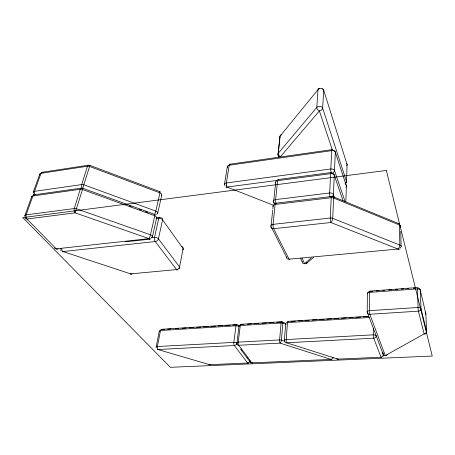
<?xml version="1.0" encoding="UTF-8"?>
<svg xmlns="http://www.w3.org/2000/svg" width="455" height="455" viewBox="0 0 455 455"><rect width="100%" height="100%" fill="white"/><g stroke="black" fill="none" stroke-linecap="round" stroke-linejoin="round"><path stroke-width="0.68" d="M373.293 328.186L373.276 334.846A2.502 0.387 85.6 0 0 373.703 338.201L381.068 357.232L381.421 357.192A2.662 2.406 -13.2 0 0 382.2 356.925L382.917 356.379A2.121 1.917 -13.1 0 0 383.286 355.764L383.423 354.968L367.213 312.113L367.373 293.89A2.616 2.212 -16.3 0 1 369.255 291.604M382.877 352.449L382.922 353.962L383.605 355.099A1.996 1.82 -13.7 0 0 384.071 355.395L385.283 355.594A2.434 1.735 58.3 0 0 387.137 354.667M345.885 201.485L346.352 185.56A3.191 2.383 -19.4 0 0 346.073 184.878L345.629 184.423M278.545 179.918A3.003 0.802 82.8 0 0 277.613 180.652L275.633 199.586A3.06 0.836 83.2 0 0 276.134 203.567A3.071 0.847 83.3 0 0 275.127 204.443L273.04 224.355A3.128 1.82 5.8 0 0 270.97 226.493L271.049 227.403A2.793 2.133 -26.7 0 0 271.447 228.052L272.283 228.552A3.509 2.673 -26.6 0 0 273.239 228.723L330.859 222.512L398.017 249.05L398.267 249.624L398.358 249.124M33.607 194.069L33.596 194.313A2.662 1.61 -37.9 0 0 33.761 194.888L33.869 195.03M226.357 183.666L226.334 183.951M307.085 262.342A2.707 2.008 48.5 0 1 304.605 263.65L303.292 263.502A2.264 1.837 -26.4 0 1 302.808 263.217L300.556 258.281M285.746 323.562L284.347 340.329M61.766 248.703L61.817 249.886M271.1 225.231L272.693 210.301M272.824 209.078L273.159 206.269A3.441 2.571 -25.8 0 1 273.227 206.069M275.901 182.034A2.997 2.178 -25 0 0 275.611 182.91L273.597 201.798L274.456 203.59M319.677 88.355A3.128 1.917 41.1 0 0 318.017 89.607L280.07 136.142A2.855 1.979 5.5 0 0 279.842 137.637L277.999 154.802L278.955 157.02M239.08 326.087A2.571 2.121 -36.5 0 0 238.949 326.423L236.833 344.06A2.082 1.74 -38.6 0 0 237.1 344.617L237.698 345.083A2.616 2.184 -38.5 0 0 238.386 345.277L280.087 343.115L331.763 359.638A1.951 0.415 85.2 0 0 331.871 359.507L331.962 359.217M224.474 184.411L227.312 166.729M25.252 217.262L25.184 217.808A2.736 1.678 -39.3 0 0 25.349 218.417L25.901 218.895A3.435 2.104 -39.2 0 0 26.64 219.048L75.126 212.843L148.933 238.63L149.649 239.194M159.273 331.103L156.105 347.068M152.414 236.839L156.685 217.763M157.72 213.156L161.792 194.962M61.823 249.88A2.349 1.405 83.7 0 0 62.005 250.517L62.449 251.905M249.96 361.179L249.795 361.657A1.985 1.689 -39.9 0 1 249.403 362.231L248.72 362.743A2.491 2.121 -39.9 0 1 248.003 362.999L209.653 364.688L157.908 349.525A2.264 0.54 -72.6 0 1 157.458 349.195M417.4 287.776L418.179 310.264L424.123 333.902L385.283 355.594L369.83 314.268A2.65 0.415 85.3 0 1 369.375 310.68L369.494 292.406A2.599 0.404 85.1 0 1 369.966 291.467M24.866 215.602L31.645 196.725M33.295 192.118L39.756 174.123M82.622 188.626L89.919 165.37L159.984 191.709M155.838 214.823L155.985 214.515M89.646 165.819L89.942 165.387M150.423 238.676L149.974 239.165A2.48 1.126 81.9 0 1 149.649 239.199M82.651 188.586L82.844 188.307L154.785 214.424M62.489 251.894L62.676 251.581L155.24 241.548A2.969 2.11 -35.8 0 0 158.431 238.829L162.566 219.81A2.906 2.036 -34.5 0 0 160.933 217.78M281.366 134.873A2.866 1.922 40.6 0 0 280.07 136.142L278.232 153.324A2.912 1.951 5.6 0 0 277.999 154.802A2.923 2.053 -24.2 0 0 280.553 156.594L319.376 110.94L320.974 110.417A2.696 1.769 -21.2 0 0 321.605 109.996L322.618 108.426L323.733 90.335A3.162 2.076 -20.9 0 0 322.47 88.748M400.161 248.68L399.393 249.226M311.237 257.883L304.605 263.65L301.955 258.059M306.465 263.479L313.609 257.291M331.291 173.042L331.126 172.712A2.747 0.529 83.3 0 0 330.921 172.542L330.722 172.786A3.452 0.665 83.3 0 0 330.614 173.355L329.642 193.995A2.798 0.552 83.6 0 0 329.721 194.973L329.903 196.145A3.515 0.694 83.6 0 0 330.125 197.043M240.729 324.654L243.778 324.404M42.031 172.303L88.361 165.205M229.695 164.249L331.985 149.632M33.977 194.842L81.246 188.154M330.921 172.542L278.119 179.554M276.572 180.504L226.999 187.033A2.912 0.751 -68.9 0 1 226.101 186.806M156.093 217.666L159.586 217.245M331.598 196.486L275.65 203.237M156.088 218.741L158.738 218.423A2.901 1.28 82.6 0 1 160.359 217.655M151.151 237.828L154.518 237.459A2.98 1.598 12.2 0 1 158.431 238.829L179.583 267.022L179.264 267.898A2.491 1.86 -36.4 0 1 178.741 268.581L177.865 269.212A3.128 2.332 -36.4 0 1 176.984 269.548L130.665 273.876L62.494 251.382M125.398 241.827L149.877 239.199M417.275 287.543L369.716 291.12M370.546 291.422L372.873 291.251M376.376 290.99L378.714 290.819M382.82 290.512L384.583 290.381M388.712 290.074L391.67 289.852M395.23 289.59L397.607 289.414M401.191 289.147L403.579 288.97M407.179 288.697L408.38 288.612M413.208 288.254L415.625 288.072M236.628 324.569L161.366 329.301M281.605 321.742L240.911 324.301M368.658 316.276L287.941 321.344M159.512 331.672A2.212 0.95 9.9 0 1 160.524 330.501A2.212 0.995 87.6 0 1 161.832 329.539L164.426 329.38M167.667 329.175L170.921 328.971M175.499 328.686L178.781 328.476M182.074 328.271L186.038 328.021M189.354 327.816L193.352 327.566M196.696 327.355L200.723 327.105M203.413 326.935L208.145 326.639M210.858 326.468L215.624 326.167M218.355 325.996L222.472 325.74M225.225 325.57L230.059 325.262M232.835 325.092L237.004 324.83A2.292 1.888 -36.9 0 1 238.886 326.73A2.286 1.035 7 0 1 240.28 325.541A2.303 0.779 86.7 0 1 241.281 324.563M247.526 324.17L251.291 323.932M254.442 323.738L258.867 323.459M262.034 323.26L266.493 322.982M269.047 322.822L273.535 322.538M276.754 322.339L280.627 322.095M290.825 321.458L295.335 321.173M298.565 320.968L302.461 320.724M305.066 320.565L308.985 320.314M312.261 320.11L316.868 319.825M319.507 319.655L324.148 319.364M326.804 319.2L331.473 318.909M334.152 318.739L338.856 318.443M341.551 318.272L346.283 317.977M349.002 317.806L353.086 317.55M355.821 317.38L360.622 317.078M363.374 316.908L367.515 316.646M369.141 317.522L287.441 322.606A2.343 1.081 5.1 0 0 286.002 324.045M284.711 341.187L281.406 340.135A2.372 1.041 5.4 0 0 279.603 339.908L238.204 342.149A2.321 1.001 7 0 0 236.799 343.292A2.332 1.939 -38.9 0 1 234.359 345.516L157.908 349.525L157.475 348.797A1.883 0.882 89.3 0 1 157.362 348.308L157.362 346.517L160.524 330.501L235.986 325.808A2.281 1.029 7.2 0 1 238.886 326.73M286.11 324.29L282.862 323.221A2.338 1.075 5.3 0 0 281.088 322.999L240.28 325.541L238.204 342.149A2.343 0.802 87.2 0 0 238.71 345.288L251.871 362.857L331.496 359.393A2.321 1.098 -73.7 0 0 332.69 357.38M281.924 322.015A2.343 0.927 -72.3 0 1 282.862 323.221L281.406 340.135A2.389 0.95 -73 0 1 280.087 343.115A2.394 0.677 86.7 0 1 279.603 339.908L281.088 322.999A2.349 0.66 86.2 0 1 281.924 322.015L284.512 322.862M129.3 205.751L131.199 206.439M139.389 209.414L141.272 210.096M145.645 211.683L147.511 212.36M273.779 205.376L226.999 187.033L226.539 185.85M333.197 196.725L398.813 223.661M284.682 341.876L284.955 342.228M237.374 344.06L236.799 343.292A2.315 0.995 7.2 0 0 233.847 342.382L157.362 346.517A2.247 0.916 9.8 0 0 156.281 347.58M241.059 348.979L241.895 350.094M240.712 349.36L247.224 358.017M246.997 357.715L250.341 362.18M82.856 188.313L75.126 212.843A3.094 1.712 80.6 0 1 74.284 208.544L80.273 189.274A3.043 1.644 79.7 0 1 82.309 188.541M60.686 250.29L60.947 250.699M270.97 226.493L271.737 228.006M271.993 228.512L272.75 230.02M273.006 230.52L273.762 232.01M274.012 232.505L280.837 245.99M281.15 246.616L281.781 247.861M282.094 248.475L282.72 249.71M283.033 250.324L285.49 255.181M285.791 255.778L286.4 256.978A2.94 1.604 4.9 0 0 286.917 257.564M334.613 197.857L333.418 194.53L334.283 175.249A3.1 2.275 -20.5 0 0 332.753 173.366M343.042 200.7L334.283 175.249A3.088 1.991 1.5 0 0 330.586 173.679L277.613 180.652A2.992 1.9 5.7 0 0 275.611 182.91M345.146 201.798L334.493 170.545L335.318 152.209A3.031 2.161 -20.2 0 0 334.311 150.622M332.292 149.803L319.376 110.94A3.191 2.002 41.6 0 1 316.794 107.414L318.017 89.607A3.128 2.349 1.2 0 1 321.179 88.532A3.128 2.349 1.2 0 1 323.733 90.335L347.057 164.448L346.517 181.517A2.827 1.797 0.7 0 1 345.339 183.359M226.397 185.168L226.357 183.291M226.357 183.24L229.166 165.239A2.872 0.95 81.8 0 1 230.202 164.5M400.753 231.282L401.117 246.286M382.882 353.535L382.882 353.575A2.417 1.024 1.6 0 0 383.383 354.018M89.612 165.893A2.98 1.553 78.6 0 0 87.434 166.229L41.007 173.321A3.031 1.661 19.5 0 0 39.835 175.004M156.793 214.06A2.929 1.661 13.1 0 0 155.832 211.069L159.95 192.886A2.838 0.489 -69.7 0 0 159.705 191.851M161.275 195.713A2.878 1.695 13.5 0 0 159.95 192.886L89.68 166.513A3.054 1.774 18.1 0 0 87.434 166.229L81.735 184.571A3.031 1.621 79.4 0 0 82.435 188.643M35.018 194.939A2.952 1.774 78.3 0 1 34.557 191.333L41.007 173.321A2.912 1.701 77.4 0 1 42.924 172.536M33.488 193.159A3.088 1.627 18.9 0 1 34.557 191.333L81.735 184.571A3.111 1.746 17.5 0 1 84.027 184.861L155.832 211.069A2.895 0.512 -70 0 1 154.484 214.601A2.906 0.518 -70.1 0 1 154.78 215.727A2.946 1.649 13 0 1 156.287 218.406M177.905 269.514A2.781 1.183 84.7 0 1 176.597 269.61L155.24 241.548A2.952 1.331 83.4 0 1 154.518 237.459L158.738 218.423A2.923 1.638 12.6 0 1 162.566 219.81L183.103 248.578L179.583 267.022A2.793 1.428 10.5 0 1 179.014 268.541M130.221 273.683A2.724 0.472 -70.9 0 0 130.665 273.876A2.713 1.331 84.8 0 0 132.081 273.847M182.711 250.051A2.747 1.462 10.8 0 0 183.103 248.578L183.137 248.242A3.071 2.252 -35 0 0 183.007 247.526L182.546 246.906A2.446 1.792 -35 0 0 181.937 246.621M60.777 249.243A2.912 1.41 15.6 0 1 60.566 248.68M54.486 247.753A2.884 1.877 -40.1 0 0 56.238 248.851A2.821 1.666 82.7 0 0 58.03 248.93M151.316 237.766A3.003 1.61 12.6 0 0 152.397 236.378A3.003 1.61 12.6 0 0 150.463 234.797L76.633 208.839A3.191 1.695 16.7 0 0 74.284 208.544L26.14 214.851A3.162 1.581 18 0 0 24.974 216.449M34.728 194.939A2.963 1.797 78.6 0 0 32.908 195.946A3.1 1.621 18.7 0 0 31.657 197.407M286.4 256.978A2.94 2.338 -26.4 0 0 289.01 259.174L398.017 249.05A3.105 1.587 -67.1 0 0 399.865 245.057L399.399 224.969A3.049 1.519 -66.2 0 0 398.108 223.632M289.88 259.088A2.94 0.779 84.6 0 1 289.01 259.174L273.688 228.706A3.128 0.882 83.8 0 1 273.04 224.355L330.262 218.025A3.236 1.911 2.2 0 1 332.707 218.332L399.865 245.057A3.162 1.74 -1.2 0 1 400.235 247.651M273.08 206.638A3.066 1.86 5.8 0 1 275.127 204.443L331.217 197.703A3.168 1.951 1.8 0 1 333.612 198.005L399.399 224.969A3.1 1.774 -1.8 0 1 400.195 227.29M332.434 196.827A3.168 1.268 -67.2 0 1 333.612 198.005L332.707 218.332A3.225 1.325 -67.9 0 1 330.859 222.512A3.219 0.648 84 0 1 330.262 218.025L331.217 197.703A3.157 0.62 83.6 0 1 331.871 196.782A3.157 2.372 -20.7 0 0 333.418 194.53A3.151 1.956 1.9 0 0 329.642 192.971L275.633 199.586A3.054 1.865 5.7 0 0 273.597 201.798A3.054 2.269 -25.6 0 0 275.019 203.772M306.988 262.319A2.707 1.462 4.1 0 1 306.869 262.399M302.365 261.926A2.707 1.462 4.1 0 1 302.148 261.614M332.11 173.122A3.083 2.252 -20.4 0 0 334.493 170.545A3.071 1.996 1.5 0 0 330.813 168.981L226.357 182.956A2.906 1.814 9.4 0 0 225.02 185.606M333.287 150.36A3.031 2.161 -20.2 0 1 333.555 150.389M345.971 187.227A2.838 1.792 0.8 0 0 346.374 185.885L335.318 152.209A3.009 2.025 1.1 0 0 331.712 150.633L229.166 165.239A2.855 1.843 9.6 0 0 227.619 167.679M331.331 173.133A3.071 0.586 83.2 0 1 330.813 168.981L331.712 150.633A3.02 0.563 82.9 0 1 332.298 149.928M226.544 185.839A2.44 0.87 82.8 0 1 226.408 185.168M280.553 156.594A2.918 1.996 41.2 0 1 278.232 153.324L316.794 107.414A3.191 2.326 1.6 0 1 320.019 106.362A3.191 2.326 1.6 0 1 322.635 108.153L346.517 181.517A2.838 2.104 -19.4 0 1 345.066 183.581M346.79 165.671A2.775 1.826 0.3 0 0 347.057 164.448A2.793 2.03 -19.3 0 0 346.488 163.214M279.842 137.637A2.872 1.979 -23.8 0 1 280.024 137M426.039 332.867A2.616 1.763 57 0 1 424.123 333.902A2.611 2.286 -5.1 0 0 426.636 331.473L425.812 313.495L420.238 290.017A2.713 2.281 -8.9 0 0 417.935 287.941M367.373 293.89A2.628 1.308 1.2 0 1 369.494 292.406L417.207 288.88A2.724 1.348 -1 0 1 420.238 290.017L421.012 308.626L426.636 331.473A2.622 1.166 -0.3 0 1 426.073 332.338M425.334 314.337A2.582 1.206 -0.7 0 0 425.812 313.495A2.571 2.207 -6.7 0 0 425.055 312.033M285.609 342.37A2.394 0.973 -73 0 0 286.531 342.774L337.911 359.114L381.068 357.232A2.389 0.347 85.8 0 0 381.404 356.982M336.871 358.739A2.326 1.12 -73.7 0 0 337.911 359.114A2.338 0.478 86.3 0 0 338.378 358.898M383.423 354.968A2.4 1.012 1.7 0 1 382.848 355.787M288.248 321.617A2.355 0.643 86.2 0 0 287.441 322.606L286.121 341.472A2.008 0.586 87.4 0 0 286.223 341.972L286.531 342.774L373.703 338.201A2.497 2.212 -15.3 0 0 376.188 335.83A2.514 1.12 1.7 0 0 373.276 334.846L286.053 339.561A2.383 1.046 5.2 0 0 285.006 341.227M250 361.003A2.229 1.905 -39.5 0 0 251.871 362.857A2.247 0.728 87.6 0 0 252.497 362.811M333.566 357.88A2.321 0.978 3.6 0 1 333.259 358.034M239.853 325.092A2.047 1.689 -36.5 0 1 240.485 324.733M248.407 362.845A2.241 0.739 87.6 0 1 247.691 363.039L234.359 345.516A2.338 0.813 87.3 0 1 233.847 342.382L235.986 325.808A2.298 0.791 86.7 0 1 237.004 324.83M209.055 364.25A2.201 0.688 -73.4 0 0 209.653 364.688A2.201 0.836 88.3 0 0 210.381 364.643M161.758 329.625A2.224 0.529 -72.2 0 1 161.832 329.539M250.051 361.429A2.212 0.91 6.6 0 1 249.505 361.782M154.78 215.727L150.463 234.797A2.963 0.535 -70.4 0 1 148.933 238.63L56.238 248.851L27.004 219.031A3.014 1.871 79.8 0 1 26.14 214.851L32.908 195.946L80.273 189.274A3.128 1.735 17.3 0 1 82.577 189.564L154.78 215.727M386.352 170.443L22.75 217.592L170.358 367.322L432.25 356.055L386.352 170.443M417.929 307.5L369.375 310.68A2.673 1.268 1.5 0 0 367.213 312.113A2.656 2.298 -16.2 0 0 369.83 314.268L418.35 311.174A2.758 2.366 -7.8 0 0 421.012 308.626A2.77 1.308 -0.6 0 0 417.929 307.5"/></g></svg>
